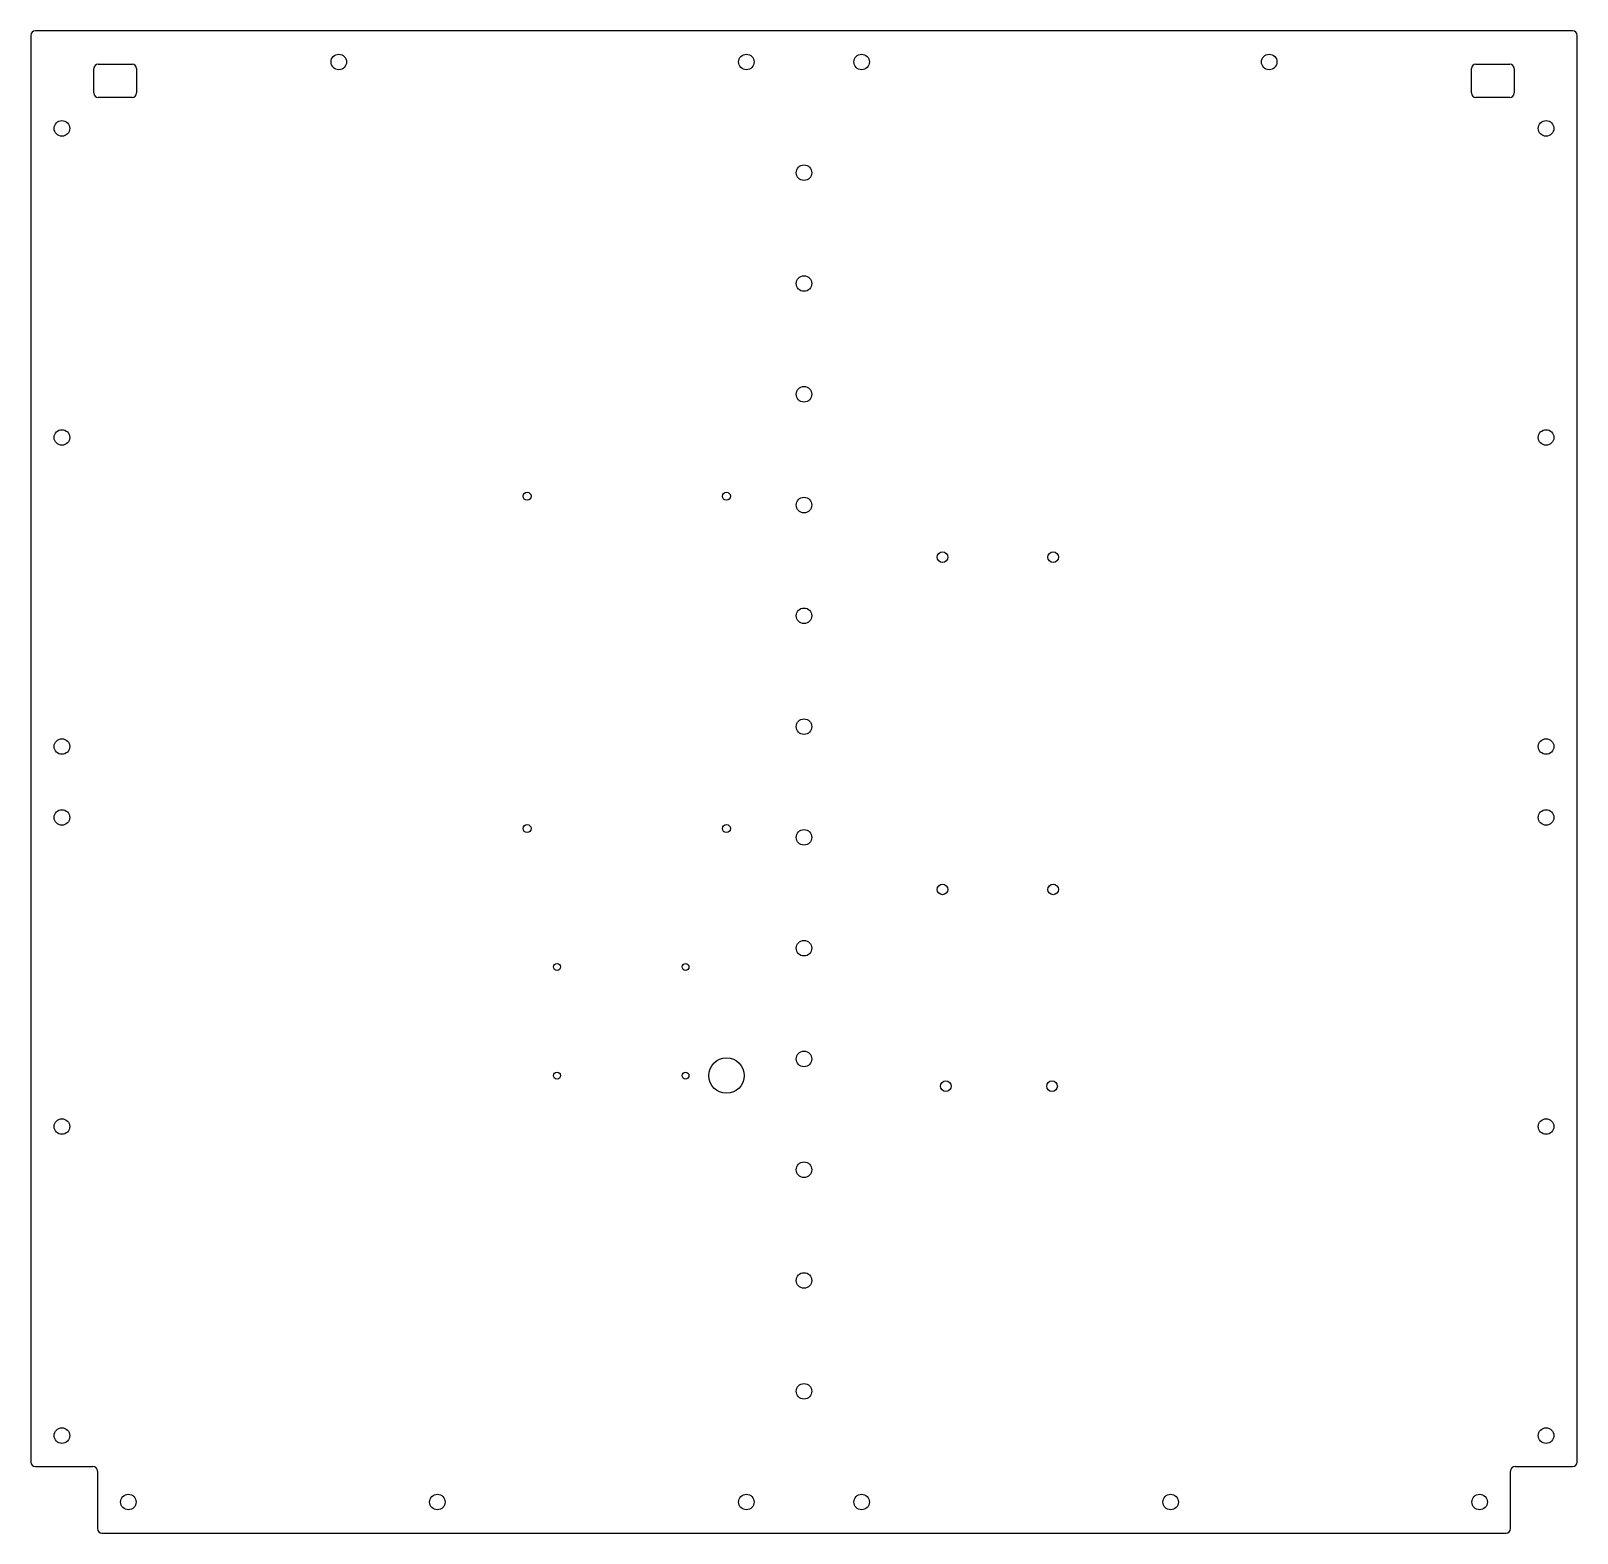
# Model space of a CAD drawing. Header units: inches. Extents: x -13.7 to 13.7, y -13.3 to 13.3.
import ezdxf

# ---------------------------------------------------------------- set-up
doc = ezdxf.new("R2010")
doc.units = ezdxf.units.IN
doc.layers.add('CUTOUTS', color=1, linetype='CONTINUOUS')
doc.layers.add('PERIMETER', color=5, linetype='CONTINUOUS')

msp = doc.modelspace()

# ---------------------------------------------------------------- linework, layer by layer
at = {"layer": 'CUTOUTS'}
for p, q in [((-12.624, 12.244), (-12.624, 12.677)), ((-12.545, 12.756), (-11.943, 12.756)), ((-11.864, 12.677), (-11.864, 12.244)), ((11.864, 12.244), (11.864, 12.677)), ((11.943, 12.756), (12.545, 12.756)), ((12.624, 12.677), (12.624, 12.244)), ((-11.943, 12.165), (-12.545, 12.165)), ((12.545, 12.165), (11.943, 12.165))]:
    msp.add_line(p, q, dxfattribs=at)
for centre, radius in [((-8.268, 12.795), 0.138), ((-1.024, 12.795), 0.138), ((1.024, 12.795), 0.138), ((8.268, 12.795), 0.138), ((-13.189, 11.614), 0.138), ((13.189, 11.614), 0.138), ((0, 10.827), 0.138), ((0, 8.858), 0.138), ((0, 6.89), 0.138), ((-13.189, 6.122), 0.138), ((13.189, 6.122), 0.138), ((-4.921, 5.079), 0.0709), ((-1.378, 5.079), 0.0709), ((0, 4.921), 0.138), ((2.461, 3.996), 0.0945), ((4.429, 3.996), 0.0945), ((0, 2.953), 0.138), ((0, 0.984), 0.138), ((-13.189, 0.63), 0.138), ((13.189, 0.63), 0.138), ((-13.189, -0.63), 0.138), ((13.189, -0.63), 0.138), ((-4.921, -0.827), 0.0709), ((-1.378, -0.827), 0.0709), ((0, -0.984), 0.138), ((2.461, -1.909), 0.0945), ((4.429, -1.909), 0.0945), ((0, -2.953), 0.138), ((-4.39, -3.287), 0.061), ((-2.106, -3.287), 0.061), ((-1.378, -5.217), 0.315), ((0, -4.921), 0.138), ((-4.39, -5.217), 0.061), ((-2.106, -5.217), 0.061), ((2.52, -5.404), 0.0945), ((4.409, -5.404), 0.0945), ((-13.189, -6.122), 0.138), ((13.189, -6.122), 0.138), ((0, -6.89), 0.138), ((0, -8.858), 0.138), ((0, -10.827), 0.138), ((-13.189, -11.614), 0.138), ((13.189, -11.614), 0.138), ((-12.008, -12.795), 0.138), ((-6.516, -12.795), 0.138), ((-1.024, -12.795), 0.138), ((1.024, -12.795), 0.138), ((6.516, -12.795), 0.138), ((12.008, -12.795), 0.138)]:
    msp.add_circle(centre, radius, dxfattribs=at)
for centre, start, end in [((-12.545, 12.677), 90, 180), ((-11.943, 12.677), 0, 90), ((11.943, 12.677), 90, 180), ((12.545, 12.677), 0, 90), ((-12.545, 12.244), 180, 270), ((-11.943, 12.244), -90, 0), ((11.943, 12.244), 180, 270), ((12.545, 12.244), -90, 0)]:
    msp.add_arc(centre, 0.0787, start, end, dxfattribs=at)
at = {"layer": 'PERIMETER'}
for p, q in [((-13.74, 13.268), (-13.74, -12.087)), ((13.661, 13.346), (-13.661, 13.346)), ((13.74, -12.087), (13.74, 13.268)), ((-13.661, -12.165), (-12.638, -12.165)), ((-12.559, -12.244), (-12.559, -13.268)), ((12.559, -13.268), (12.559, -12.244)), ((12.638, -12.165), (13.661, -12.165)), ((-12.48, -13.346), (12.48, -13.346))]:
    msp.add_line(p, q, dxfattribs=at)
for centre, start, end in [((-13.661, 13.268), 90, 180), ((13.661, 13.268), 0, 90), ((-13.661, -12.087), 180, 270), ((13.661, -12.087), -90, 0), ((-12.638, -12.244), 0, 90), ((12.638, -12.244), 90, 180), ((-12.48, -13.268), 180, 270), ((12.48, -13.268), -90, 0)]:
    msp.add_arc(centre, 0.0787, start, end, dxfattribs=at)

doc.saveas('drawing.dxf')
